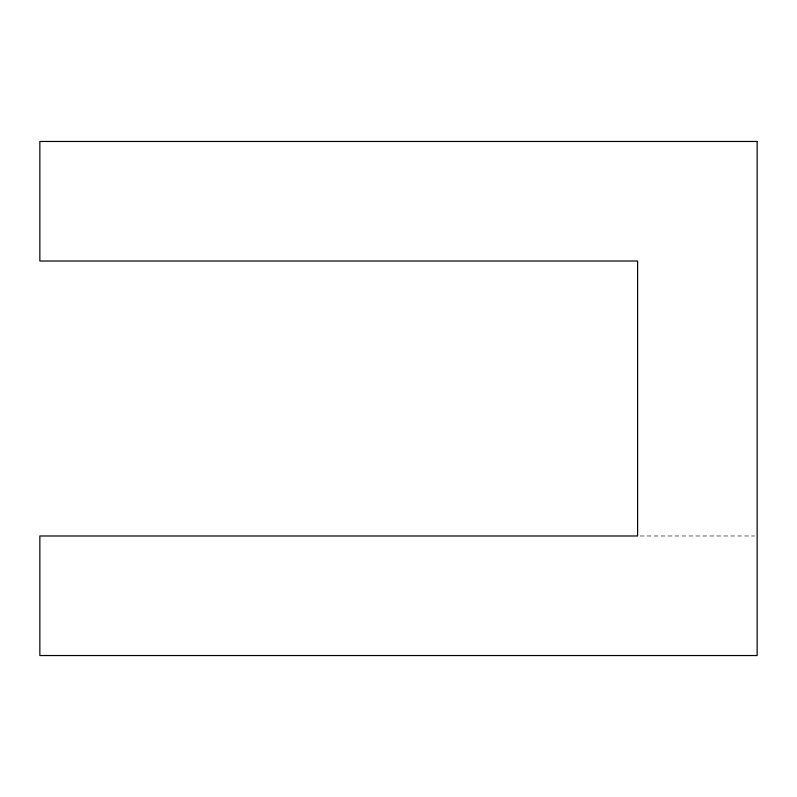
<?xml version="1.0" encoding="UTF-8"?>
<svg xmlns="http://www.w3.org/2000/svg" width="797" height="797" viewBox="0 0 797 797"><rect width="100%" height="100%" fill="white"/><g stroke="black" fill="none" stroke-linecap="round" stroke-linejoin="round"><path stroke-width="0.6" stroke-dasharray="3.98 2.99" d="M640.091 535.982L754.659 535.982"/><path stroke-width="1.2" d="M757.15 141.468L39.85 141.468L39.85 261.017L637.6 261.017L637.6 535.982L39.85 535.982L39.85 655.533L757.15 655.533L757.15 141.468"/></g></svg>
